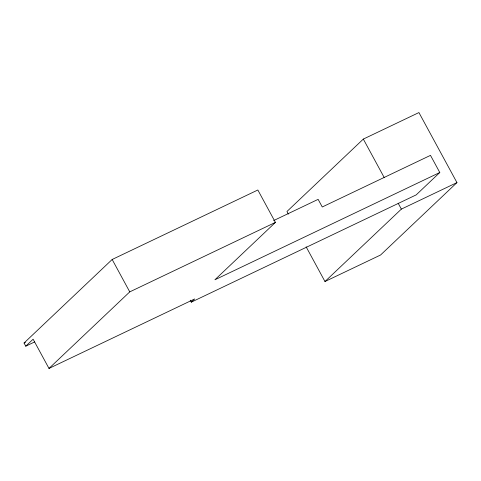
<?xml version="1.0" encoding="UTF-8"?>
<svg xmlns="http://www.w3.org/2000/svg" width="481" height="481" viewBox="0 0 481 481"><rect width="100%" height="100%" fill="white"/><g stroke="black" fill="none" stroke-linecap="round" stroke-linejoin="round"><path stroke-width="0.72" d="M34.572 341.973L25.764 346.176L24.05 343.013L112.163 259.481L257.84 190.001L275.427 222.396L214.899 279.78L439.796 172.511L430.483 155.363L322.264 206.98L318.127 199.356L273.617 220.587M25.764 346.176L33.123 339.201L48.996 368.434L194.673 298.954L191.3 302.152L190.235 300.186M48.996 368.434L129.756 291.877L275.427 222.396M306.138 246.831L324.976 281.523L380.567 255.008L456.95 182.594L418.927 112.566L363.329 139.081L286.953 211.49L288.372 214.111M439.796 172.511L416.197 194.883L191.3 302.152M324.976 281.523L401.358 209.115L456.95 182.594M24.05 343.013L25.403 342.364M363.329 139.081L384.301 177.699M398.16 203.222L401.358 209.115M112.163 259.481L129.756 291.877"/></g></svg>
